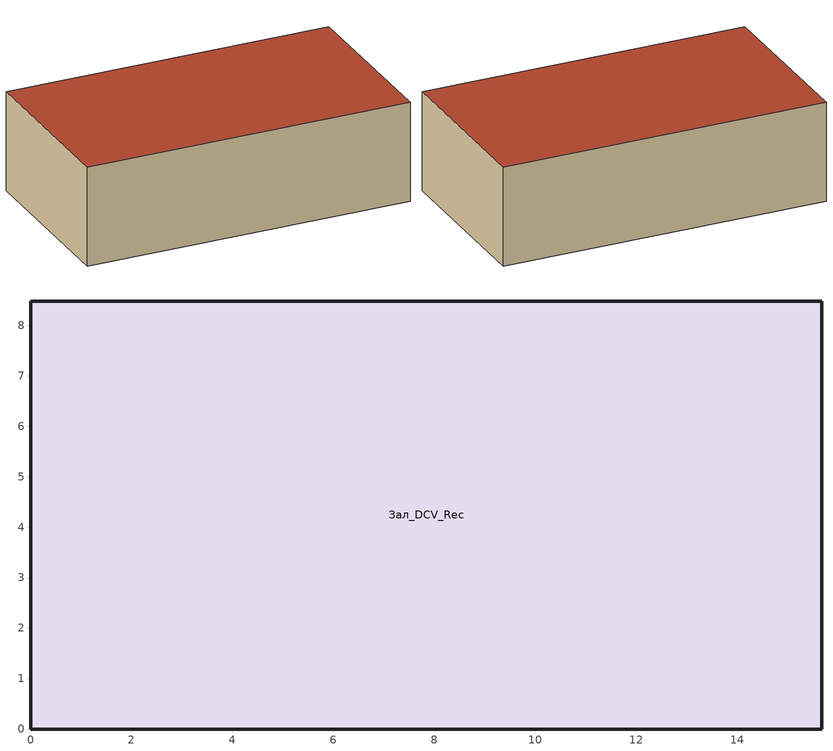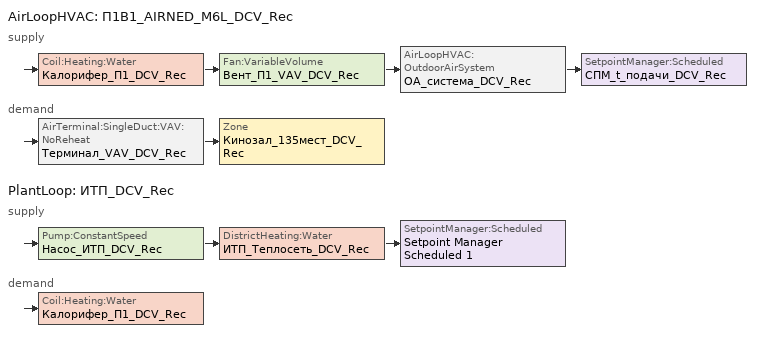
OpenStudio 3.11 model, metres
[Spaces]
Зал_DCV_Rec
 floor ground (Пол_зала): 0,0 0,8.48 15.68,8.48 15.68,0 z0
 wall outside (Стена_наружная): 0,0 15.68,0 / 15.68,8.48 0,8.48 z0:4.85
 wall outside (Стена_внутренняя): 0,8.48 0,0 / 15.68,0 15.68,8.48 z0:4.85
 roof outside (Покрытие_зала): 0,0 15.68,0 15.68,8.48 0,8.48 z4.85
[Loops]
AirLoopHVAC 'П1В1_AIRNED_M6L_DCV_Rec'
 supply: Coil:Heating:Water 'Калорифер_П1_DCV_Rec' > Fan:VariableVolume 'Вент_П1_VAV_DCV_Rec' > AirLoopHVAC:OutdoorAirSystem 'ОА_система_DCV_Rec' > SetpointManager:Scheduled 'СПМ_t_подачи_DCV_Rec'
 demand: AirTerminal:SingleDuct:VAV:NoReheat 'Терминал_VAV_DCV_Rec' > Zone 'Кинозал_135мест_DCV_Rec'
PlantLoop 'ИТП_DCV_Rec'
 supply: Pump:ConstantSpeed 'Насос_ИТП_DCV_Rec' > DistrictHeating:Water 'ИТП_Теплосеть_DCV_Rec' > SetpointManager:Scheduled 'Setpoint Manager Scheduled 1'
 demand: Coil:Heating:Water 'Калорифер_П1_DCV_Rec'
[Site]
SPb_Pulkovo: Latitude {deg}=59.8; Longitude {deg}=30.26; Time Zone {hr}=3; Elevation {m}=16
[SizingPeriod:DesignDay] Barometric Pressure {Pa}=101325; Day of Month=21; Humidity Condition Type=Wetbulb; Solar Model Indicator=ASHRAEClearSky
Name | Maximum Dry-Bulb Temperature {C} | Daily Dry-Bulb Temperature Range {deltaC} | Wind Speed {m/s} | Wind Direction {deg} | Sky Clearness | Month | Day Type | Wetbulb or DewPoint at Maximum Dry-Bulb {C}
СПб_Зима_-24C | -24 | 0 | 3 | 270 | 0 | 1 | WinterDesignDay | -24
СПб_Лето_22C | 22 | 8.5 | 1 | 180 | 1 | 7 | SummerDesignDay | 18
[Material] Roughness=Smooth; Specific Heat {J/kg-K}=840; Thermal Absorptance=0.9; Solar Absorptance=0.7
Name | Thickness {m} | Conductivity {W/m-K} | Density {kg/m3}
Штукатурка_20мм | 0.02 | 0.7 | 1600
Бетон_500мм | 0.5 | 1.74 | 2200
МинВата_100мм | 0.1 | 0.042 | 80
МинВата_150мм | 0.15 | 0.042 | 80
ЖБ_плита_220мм | 0.22 | 1.74 | 2500
Стяжка_100мм | 0.1 | 0.93 | 1800
[Construction]
Стена_наружная: Штукатурка_20мм, Бетон_500мм, МинВата_100мм, Штукатурка_20мм
Стена_внутренняя: Штукатурка_20мм, Бетон_500мм, Штукатурка_20мм
Покрытие_зала: МинВата_150мм, ЖБ_плита_220мм
Пол_зала: Стяжка_100мм, ЖБ_плита_220мм
[ThermalZone]
Кинозал_135мест_DCV_Rec: Thermostat=Термостат_DCV_Rec; Use Ideal Air Loads=No
[Sizing:Zone]
Кинозал_135мест_DCV_Rec: Zone Cooling Design Supply Air Temperature Input Method=SupplyAirTemperature; Zone Cooling Design Supply Air Temperature {C}=14; Zone Cooling Design Supply Air Temperature Difference {deltaC}=11.11; Zone Heating Design Supply Air Temperature Input Method=SupplyAirTemperature; Zone Heating Design Supply Air Temperature {C}=40; Zone Heating Design Supply Air Temperature Difference {deltaC}=11.11; Zone Cooling Design Supply Air Humidity Ratio {kg-H2O/kg-air}=0.0085; Zone Heating Design Supply Air Humidity Ratio {kg-H2O/kg-air}=0.008; Cooling Design Air Flow Method=DesignDay; Heating Design Air Flow Method=DesignDay; Account for Dedicated Outdoor Air System=No; Dedicated Outdoor Air System Control Strategy=NeutralSupplyAir; Dedicated Outdoor Air Low Setpoint Temperature for Design {C}=autosize; Dedicated Outdoor Air High Setpoint Temperature for Design {C}=autosize; Zone Load Sizing Method=Sensible Load Only No Latent Load; Zone Latent Cooling Design Supply Air Humidity Ratio Input Method=HumidityRatioDifference; Zone Cooling Design Supply Air Humidity Ratio Difference {kgWater/kgDryAir}=0.005; Zone Latent Heating Design Supply Air Humidity Ratio Input Method=HumidityRatioDifference; Zone Humidification Design Supply Air Humidity Ratio Difference {kgWater/kgDryAir}=0.005; Sizing Option=Coincident; Heating Coil Sizing Method=None; Maximum Heating Capacity To Cooling Load Sizing Ratio {W/W}=1
[Zone equipment]
Кинозал_135мест_DCV_Rec: Терминал_VAV_DCV_Rec
[Space]
Зал_DCV_Rec: Thermal Zone=Кинозал_135мест_DCV_Rec; Design Specification Outdoor Air Object=ОА_спец_DCV_Rec
[People:Definition]
Зрители_DCV_Rec: Number of People Calculation Method=People; Number of People {people}=135; Fraction Radiant=0.3; Sensible Heat Fraction=0.6
[People]
Люди_DCV_Rec: People Definition=Зрители_DCV_Rec; Space or SpaceType=Зал_DCV_Rec; Number of People Schedule=Заполняемость_DCV_Rec; Activity Level Schedule=Активность_DCV_Rec; Clothing Insulation Calculation Method=ClothingInsulationSchedule; Multiplier=1
[Lights:Definition]
Освещение_дефиниция_DCV_Rec: Design Level Calculation Method=Watts/Area; Watts per Space Floor Area {W/m2}=8
[Lights]
Освещение_DCV_Rec: Lights Definition=Освещение_дефиниция_DCV_Rec; Space or SpaceType=Зал_DCV_Rec; Schedule=Освещение_DCV_Rec; Fraction Replaceable=1
[ElectricEquipment:Definition]
Проектор_дефиниция_DCV_Rec: Design Level Calculation Method=EquipmentLevel; Design Level {W}=10000; Fraction Latent=0; Fraction Radiant=0.2
[ElectricEquipment]
Проектор_DCV_Rec: Electric Equipment Definition=Проектор_дефиниция_DCV_Rec; Space or SpaceType=Зал_DCV_Rec; Schedule=Освещение_DCV_Rec
[SpaceInfiltration:DesignFlowRate]
Инфильтрация_DCV_Rec: Space or SpaceType=Зал_DCV_Rec; Design Flow Rate Calculation Method=Flow/ExteriorArea; Flow per Exterior Surface Area {m3/s-m2}=0.0001; Density Basis=Outdoor
[DesignSpecification:OutdoorAir]
ОА_спец_DCV_Rec: Outdoor Air Method=Maximum; Outdoor Air Flow per Person {m3/s-person}=0.00833; Outdoor Air Flow per Floor Area {m3/s-m2}=0; Outdoor Air Flow Rate {m3/s}=0.619
[ThermostatSetpoint:DualSetpoint]
Термостат_DCV_Rec: Heating Setpoint Temperature Schedule=Уставка_отопл_DCV_Rec; Cooling Setpoint Temperature Schedule=Уставка_охл_DCV_Rec
[AirLoopHVAC]
П1В1_AIRNED_M6L_DCV_Rec: Availability Schedule=Always On Discrete; Design Supply Air Flow Rate {m3/s}=1.125; Design Return Air Flow Fraction of Supply Air Flow=1
[Sizing:System]
П1В1_AIRNED_M6L_DCV_Rec: Central Heating Maximum System Air Flow Ratio=0.3; Preheat Design Temperature {C}=7; Preheat Design Humidity Ratio {kg-H2O/kg-Air}=0.008; Precool Design Temperature {C}=12.8; Precool Design Humidity Ratio {kg-H2O/kg-Air}=0.008; Central Cooling Design Supply Air Temperature {C}=12.8; Central Heating Design Supply Air Temperature {C}=16.7; 100% Outdoor Air in Cooling=Yes; 100% Outdoor Air in Heating=Yes; Central Cooling Design Supply Air Humidity Ratio {kg-H2O/kg-Air}=0.0085; Zone Maximum Outdoor Air Fraction=1; Cooling Supply Air Flow Rate Per Floor Area {m3/s-m2}=0.00996765; Cooling Fraction of Autosized Cooling Supply Air Flow Rate=1; Cooling Supply Air Flow Rate Per Unit Cooling Capacity {m3/s-W}=3.94755e-05; Heating Supply Air Flow Rate Per Floor Area {m3/s-m2}=0.00996765; Heating Fraction of Autosized Heating Supply Air Flow Rate=1; Heating Fraction of Autosized Cooling Supply Air Flow Rate=1; Heating Supply Air Flow Rate Per Unit Heating Capacity {m3/s-W}=3.15882e-05; Cooling Design Capacity Method=CoolingDesignCapacity; Cooling Design Capacity {W}=autosize; Cooling Design Capacity Per Floor Area {W/m2}=234.7; Fraction of Autosized Cooling Design Capacity=1; Heating Design Capacity Method=HeatingDesignCapacity; Heating Design Capacity {W}=autosize; Heating Design Capacity Per Floor Area {W/m2}=157; Fraction of Autosized Heating Design Capacity=1; Central Cooling Capacity Control Method=OnOff; Occupant Diversity=autosize; Heating Coil Sizing Method=None; Maximum Heating Capacity To Cooling Capacity Sizing Ratio {W/W}=1
[Coil:Heating:Water]
Калорифер_П1_DCV_Rec: Availability Schedule=Always On Discrete
[Fan:VariableVolume]
Вент_П1_VAV_DCV_Rec: Availability Schedule=Вентиляция_DCV_Rec; Fan Total Efficiency=0.65; Pressure Rise {Pa}=500; Maximum Flow Rate {m3/s}=1.125; Fan Power Minimum Flow Rate Input Method=Fraction; Fan Power Minimum Flow Fraction=0.55; Fan Power Minimum Air Flow Rate {m3/s}=0; Motor Efficiency=0.9; Motor In Airstream Fraction=1; Fan Power Coefficient 1=0.0407599; Fan Power Coefficient 2=0.088045; Fan Power Coefficient 3=-0.0729261; Fan Power Coefficient 4=0.94374; Fan Power Coefficient 5=0
[SetpointManager:Scheduled] Control Variable=Temperature
Name | Schedule
СПМ_t_подачи_DCV_Rec | t_приточного_DCV_Rec
Setpoint Manager Scheduled 1 | Уставка_ИТП_DCV_Rec
[Controller:OutdoorAir]
Контроллер_НВ_DCV_Rec: Minimum Outdoor Air Flow Rate {m3/s}=0; Maximum Outdoor Air Flow Rate {m3/s}=1.125; Economizer Control Type=NoEconomizer; Economizer Control Action Type=ModulateFlow; Economizer Maximum Limit Dry-Bulb Temperature {C}=28; Economizer Maximum Limit Enthalpy {J/kg}=64000; Economizer Minimum Limit Dry-Bulb Temperature {C}=-100; Lockout Type=NoLockout; Minimum Limit Type=FixedMinimum; Controller Mechanical Ventilation=Controller Mechanical Ventilation 1; High Humidity Control=No; High Humidity Outdoor Air Flow Ratio=1; Control High Indoor Humidity Based on Outdoor Humidity Ratio=Yes; Heat Recovery Bypass Control Type=BypassWhenWithinEconomizerLimits; Economizer Operation Staging=InterlockedWithMechanicalCooling
[Controller:MechanicalVentilation]
Controller Mechanical Ventilation 1: Availability Schedule=Always On Discrete; Demand Controlled Ventilation=Yes; System Outdoor Air Method=ZoneSum
[AirLoopHVAC:OutdoorAirSystem]
ОА_система_DCV_Rec: Controller=Контроллер_НВ_DCV_Rec
[HeatExchanger:AirToAir:SensibleAndLatent]
Рекуператор_HiEff_DCV_Rec: Availability Schedule=Always On Discrete; Nominal Supply Air Flow Rate {m3/s}=autosize; Sensible Effectiveness at 100% Heating Air Flow=0.9; Latent Effectiveness at 100% Heating Air Flow=0.82; Sensible Effectiveness at 100% Cooling Air Flow=0.85; Latent Effectiveness at 100% Cooling Air Flow=0.78; Nominal Electric Power {W}=0; Supply Air Outlet Temperature Control=Yes; Heat Exchanger Type=Rotary; Frost Control Type=None; Threshold Temperature {C}=1.7; Economizer Lockout=Yes; Sensible Effectiveness of Heating Air Flow Curve=Рекуператор_HiEff_DCV_Rec_SensHeatEff; Latent Effectiveness of Heating Air Flow Curve=Рекуператор_HiEff_DCV_Rec_LatHeatEff; Sensible Effectiveness of Cooling Air Flow Curve=Рекуператор_HiEff_DCV_Rec_SensCoolEff; Latent Effectiveness of Cooling Air Flow Curve=Рекуператор_HiEff_DCV_Rec_LatCoolEff
[AirTerminal:SingleDuct:VAV:NoReheat]
Терминал_VAV_DCV_Rec: Availability Schedule=Вентиляция_DCV_Rec; Maximum Air Flow Rate {m3/s}=1.125; Zone Minimum Air Flow Input Method=Constant; Constant Minimum Air Flow Fraction=0.55; Control For Outdoor Air=No
[ZoneControl:ContaminantController]
CO2_контроллер_DCV_Rec: Controlled Zone=Кинозал_135мест_DCV_Rec; Carbon Dioxide Control Availability Schedule=CO2_ctrl_доступность; Carbon Dioxide Setpoint Schedule=CO2_уставка_700ppm
[PlantLoop]
ИТП_DCV_Rec: Glycol Concentration=0; Maximum Loop Temperature {C}=80; Minimum Loop Temperature {C}=60; Plant Loop Volume {m3}=Autocalculate; Load Distribution Scheme=Optimal
[Sizing:Plant]
ИТП_DCV_Rec: Loop Type=Heating; Design Loop Exit Temperature {C}=82; Loop Design Temperature Difference {deltaC}=11; Sizing Option=NonCoincident; Zone Timesteps in Averaging Window=1; Coincident Sizing Factor Mode=None
[Pump:ConstantSpeed]
Насос_ИТП_DCV_Rec: Rated Flow Rate {m3/s}=autosize; Rated Pump Head {Pa}=30000; Rated Power Consumption {W}=autosize; Motor Efficiency=0.85; Fraction of Motor Inefficiencies to Fluid Stream=0; Pump Control Type=Intermittent; Design Power Sizing Method=PowerPerFlowPerPressure; Design Electric Power per Unit Flow Rate {W/(m3/s)}=348701.1; Design Shaft Power per Unit Flow Rate per Unit Head {W-s/m3-Pa}=1.28205
[DistrictHeating:Water]
ИТП_Теплосеть_DCV_Rec: Nominal Capacity {W}=autosize; Capacity Fraction Schedule=Always On Continuous
[Controller:WaterCoil]
Controller Water Coil 1: Water Coil=Калорифер_П1_DCV_Rec; Action=Normal
[Schedule:Constant]
Name | Value
Активность_DCV_Rec | 115
Уставка_отопл_DCV_Rec; t_приточного_DCV_Rec | 18
Уставка_охл_DCV_Rec | 26
Always On Discrete; Always On Continuous | 1
CO2_уставка_700ppm | 700
Уставка_ИТП_DCV_Rec | 80
[Schedule:Ruleset]
Name | Default Day Schedule
Заполняемость_DCV_Rec | Schedule Day 1
Освещение_DCV_Rec | Schedule Day 3
Вентиляция_DCV_Rec | Schedule Day 5
CO2_ctrl_доступность | Schedule Day 7
[Schedule:Day]
Schedule Day 1: 1, 0, 0, 2, 0, 0, 3, 0, 0, 4, 0, 0, 5, 0, 0, 6, 0, 0, 7, 0, 0, 8, 0, 0, 9, 0, 0.1, 10, 0, 0.1, 11, 0, 0.2, 12, 0, 0.85, 13, 0, 0.85, 14, 0, 0.85, 15, 0, 0.85, 16, 0, 0.15, 17, 0, 0.8, 18, 0, 0.8, 19, 0, 0.15, 20, 0, 0.92, 21, 0, 0.92, 22, 0, 0.2, 23, 0, 0.82, 24, 0, 0.82
Schedule Day 2: 1, 0, 0, 2, 0, 0, 3, 0, 0, 4, 0, 0, 5, 0, 0, 6, 0, 0, 7, 0, 0, 8, 0, 0, 9, 0, 0.1, 10, 0, 0.1, 11, 0, 0.88, 12, 0, 0.88, 13, 0, 0.92, 14, 0, 0.92, 15, 0, 0.2, 16, 0, 0.9, 17, 0, 0.9, 18, 0, 0.2, 19, 0, 0.95, 20, 0, 0.95, 21, 0, 0.3, 22, 0, 0.8, 23, 0, 0.8, 24, 0, 0
Schedule Day 3: 1, 0, 0, 2, 0, 0, 3, 0, 0, 4, 0, 0, 5, 0, 0, 6, 0, 0, 7, 0, 0, 8, 0, 0, 9, 0, 0.15, 10, 0, 0.15, 11, 0, 0.25, 12, 0, 0.9, 13, 0, 0.9, 14, 0, 0.9, 15, 0, 0.9, 16, 0, 0.2, 17, 0, 0.85, 18, 0, 0.85, 19, 0, 0.2, 20, 0, 0.97, 21, 0, 0.97, 22, 0, 0.25, 23, 0, 0.87, 24, 0, 0.87
Schedule Day 4: 1, 0, 0, 2, 0, 0, 3, 0, 0, 4, 0, 0, 5, 0, 0, 6, 0, 0, 7, 0, 0, 8, 0, 0, 9, 0, 0.15, 10, 0, 0.15, 11, 0, 0.93, 12, 0, 0.93, 13, 0, 0.97, 14, 0, 0.97, 15, 0, 0.25, 16, 0, 0.95, 17, 0, 0.95, 18, 0, 0.25, 19, 0, 1, 20, 0, 1, 21, 0, 0.35, 22, 0, 0.85, 23, 0, 0.85, 24, 0, 0
Schedule Day 5; Schedule Day 6; Schedule Day 7; Schedule Day 8: 1, 0, 0, 2, 0, 0, 3, 0, 0, 4, 0, 0, 5, 0, 0, 6, 0, 0, 7, 0, 0, 8, 0, 0, 9, 0, 1, 10, 0, 1, 11, 0, 1, 12, 0, 1, 13, 0, 1, 14, 0, 1, 15, 0, 1, 16, 0, 1, 17, 0, 1, 18, 0, 1, 19, 0, 1, 20, 0, 1, 21, 0, 1, 22, 0, 1, 23, 0, 1, 24, 0, 1
[Schedule:Rule] Rule Order=0; Apply Sunday=Yes; Apply Saturday=Yes
Name | Schedule Ruleset | Day Schedule
Schedule Rule 1 | Заполняемость_DCV_Rec | Schedule Day 2
Schedule Rule 2 | Освещение_DCV_Rec | Schedule Day 4
Schedule Rule 3 | Вентиляция_DCV_Rec | Schedule Day 6
Schedule Rule 4 | CO2_ctrl_доступность | Schedule Day 8
[Table:Lookup]
Рекуператор_HiEff_DCV_Rec_SensHeatEff: DivisorOnly, 0.9, 0, 10, Dimensionless, 0.93, 0.9
Рекуператор_HiEff_DCV_Rec_LatHeatEff: DivisorOnly, 0.82, 0, 10, Dimensionless, 0.85, 0.82
Рекуператор_HiEff_DCV_Rec_SensCoolEff: DivisorOnly, 0.85, 0, 10, Dimensionless, 0.88, 0.85
Рекуператор_HiEff_DCV_Rec_LatCoolEff: DivisorOnly, 0.78, 0, 10, Dimensionless, 0.81, 0.78
